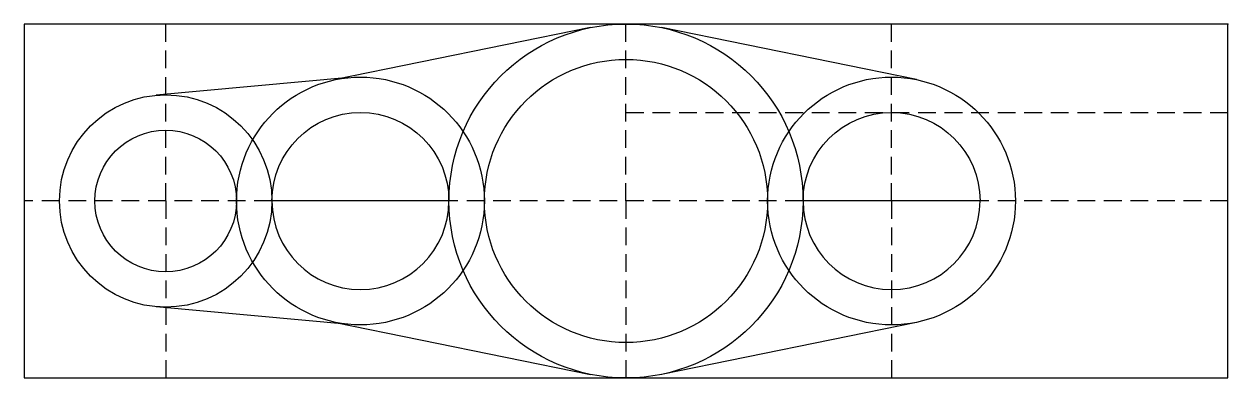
# Model space of a CAD drawing. Header units: millimetres. Extents: x -34 to 0, y -10 to 0.
import ezdxf

# ---------------------------------------------------------------- set-up
doc = ezdxf.new("R2010")
doc.units = ezdxf.units.MM
doc.linetypes.add('DASHED', pattern=[0.75, 0.5, -0.25])
doc.layers.get('0').update_dxf_attribs({"linetype": 'CONTINUOUS'})

msp = doc.modelspace()

# ---------------------------------------------------------------- linework, layer by layer
at = {"linetype": 'DASHED'}
for p, q in [((-30, -5), (-30, 0)), ((-17, -5), (-17, 0)), ((-9.5, -5), (-9.5, 0)), ((-17, -2.5), (0, -2.5)), ((0, -5), (-34, -5)), ((-30, -5), (-30, -10)), ((-17, -5), (-17, -10)), ((-9.5, -5), (-9.5, -10))]:
    msp.add_line(p, q, dxfattribs=at)
for p, q in [((-18, -0.101), (-25.2, -1.571)), ((-8.8, -1.571), (-16, -0.101)), ((-24.818, -1.514), (-30.273, -2.012)), ((-24.818, -8.486), (-30.273, -7.988)), ((-25.2, -8.429), (-18, -9.899)), ((-8.8, -8.429), (-16, -9.899))]:
    msp.add_line(p, q)
msp.add_lwpolyline([(0, 0), (-34, 0), (-34, -10), (0, -10)], close=True)
for points in [[(-22, -5), (-27, -5, -1)], [(-7, -5), (-12, -5, -1)]]:
    msp.add_lwpolyline(points, format="xyb", close=True)
for centre, radius in [((-17, -5), 5), ((-17, -5), 4), ((-24.5, -5), 3.5), ((-9.5, -5), 3.5), ((-30, -5), 3), ((-30, -5), 2)]:
    msp.add_circle(centre, radius)
for centre in [(-24.5, -5), (-9.5, -5)]:
    msp.add_arc(centre, 2.5, -180, 0)
msp.add_point((0, 0))

doc.saveas('drawing.dxf')
